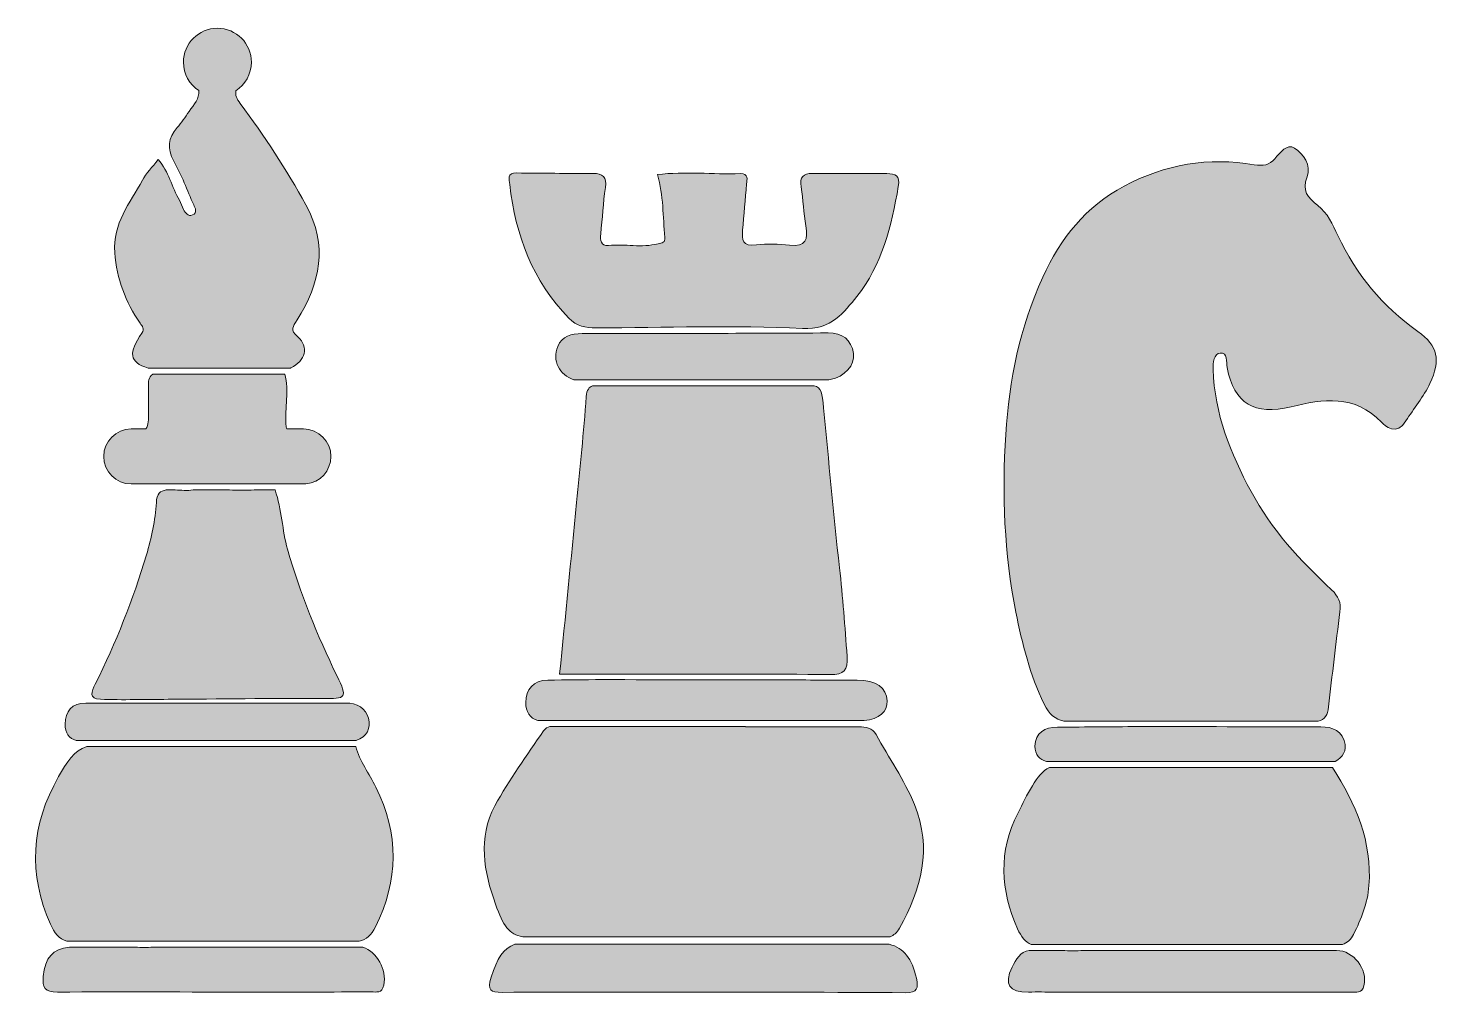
# Model space of a CAD drawing. Header units: inches. Extents: x 0.22 to 9.76, y 3.08 to 6.9.
# Drawn here: x 5.03 to 9.76, y 3.098 to 6.332 of the extents above; entities that cross this region are included whole.
import ezdxf

# ---------------------------------------------------------------- set-up
doc = ezdxf.new("R2010")
doc.units = ezdxf.units.IN
doc.header["$MEASUREMENT"] = 0
doc.layers.add('Layer 1', color=7, linetype='Continuous')

# ---------------------------------------------------------------- blocks, each defined once
blk = doc.blocks.new('block 4')
at = {"layer": 'Layer 1'}
h = blk.add_hatch(color=7, dxfattribs=at)
edge = h.paths.add_edge_path()
edge.add_spline(control_points=[(6.8574, 5.1541), (6.8574, 5.1541), (7.7052, 5.1541), (7.7052, 5.1541), (7.7087, 5.1545), (7.7123, 5.1548), (7.7158, 5.1553), (7.7621, 5.1625), (7.7999, 5.2049), (7.7935, 5.2423), (7.7854, 5.2892), (7.7573, 5.3116), (7.7082, 5.3113), (7.4335, 5.3099), (7.1588, 5.3093), (6.8842, 5.3093), (6.8481, 5.3093), (6.8181, 5.3005), (6.803, 5.2661), (6.7823, 5.2188), (6.8095, 5.1702), (6.8574, 5.1541)], knot_values=[0, 0, 0, 0, 1, 1, 1, 2, 2, 2, 3, 3, 3, 4, 4, 4, 5, 5, 5, 6, 6, 6, 7, 7, 7, 7], degree=3, periodic=1)
h = blk.add_hatch(color=7, dxfattribs=at)
edge = h.paths.add_edge_path()
edge.add_spline(control_points=[(7.7466, 4.5248), (7.7264, 4.703), (7.7102, 4.8815), (7.6934, 5.06), (7.6886, 5.1112), (7.686, 5.1285), (7.6612, 5.1341), (7.6612, 5.1341), (6.9194, 5.1341), (6.9194, 5.1341), (6.9083, 5.1302), (6.9002, 5.1209), (6.8985, 5.0981), (6.8898, 4.9796), (6.8775, 4.8614), (6.866, 4.7432), (6.8475, 4.5532), (6.8286, 4.3633), (6.8094, 4.169), (6.9113, 4.169), (7.015, 4.1691), (7.1187, 4.169), (7.3175, 4.1688), (7.5163, 4.1696), (7.7151, 4.1673), (7.7624, 4.1667), (7.7756, 4.1823), (7.7721, 4.2283), (7.7646, 4.3272), (7.7578, 4.4269), (7.7466, 4.5248)], knot_values=[0, 0, 0, 0, 1, 1, 1, 2, 2, 2, 3, 3, 3, 4, 4, 4, 5, 5, 5, 6, 6, 6, 7, 7, 7, 8, 8, 8, 9, 9, 9, 10, 10, 10, 10], degree=3, periodic=1)
at = {"layer": 'Layer 1', "lineweight": 0}
for points, knots in [([(6.8574, 5.1541), (6.8574, 5.1541), (7.7052, 5.1541), (7.7052, 5.1541), (7.7087, 5.1545), (7.7123, 5.1548), (7.7158, 5.1553), (7.7621, 5.1625), (7.7999, 5.2049), (7.7935, 5.2423), (7.7854, 5.2892), (7.7573, 5.3116), (7.7082, 5.3113), (7.4335, 5.3099), (7.1588, 5.3093), (6.8842, 5.3093), (6.8481, 5.3093), (6.8181, 5.3005), (6.803, 5.2661), (6.7823, 5.2188), (6.8095, 5.1702), (6.8574, 5.1541)], [0, 0, 0, 0, 1, 1, 1, 2, 2, 2, 3, 3, 3, 4, 4, 4, 5, 5, 5, 6, 6, 6, 7, 7, 7, 7]), ([(7.7466, 4.5248), (7.7264, 4.703), (7.7102, 4.8815), (7.6934, 5.06), (7.6886, 5.1112), (7.686, 5.1285), (7.6612, 5.1341), (7.6612, 5.1341), (6.9194, 5.1341), (6.9194, 5.1341), (6.9083, 5.1302), (6.9002, 5.1209), (6.8985, 5.0981), (6.8898, 4.9796), (6.8775, 4.8614), (6.866, 4.7432), (6.8475, 4.5532), (6.8286, 4.3633), (6.8094, 4.169), (6.9113, 4.169), (7.015, 4.1691), (7.1187, 4.169), (7.3175, 4.1688), (7.5163, 4.1696), (7.7151, 4.1673), (7.7624, 4.1667), (7.7756, 4.1823), (7.7721, 4.2283), (7.7646, 4.3272), (7.7578, 4.4269), (7.7466, 4.5248)], [0, 0, 0, 0, 1, 1, 1, 2, 2, 2, 3, 3, 3, 4, 4, 4, 5, 5, 5, 6, 6, 6, 7, 7, 7, 8, 8, 8, 9, 9, 9, 10, 10, 10, 10])]:
    blk.add_open_spline(points, degree=3, knots=knots, dxfattribs=at)
blk = doc.blocks.new('block 6')
at = {"layer": 'Layer 1'}
h = blk.add_hatch(color=7, dxfattribs=at)
edge = h.paths.add_edge_path()
edge.add_spline(control_points=[(6.7366, 4.0131), (6.7366, 4.0131), (6.808, 4.0131), (6.808, 4.0131), (6.8089, 4.0131), (6.8096, 4.0131), (6.8104, 4.0131), (6.8104, 4.0131), (7.8292, 4.0131), (7.8292, 4.0131), (7.88, 4.0188), (7.9078, 4.0424), (7.9062, 4.079), (7.9043, 4.1239), (7.8689, 4.1485), (7.8054, 4.1487), (7.7223, 4.149), (7.6391, 4.1491), (7.5559, 4.1493), (7.3545, 4.1497), (7.1532, 4.1502), (6.9518, 4.1503), (6.891, 4.1504), (6.8303, 4.1493), (6.7695, 4.1486), (6.7206, 4.148), (6.6964, 4.1163), (6.6961, 4.0741), (6.6958, 4.0432), (6.7095, 4.0211), (6.7366, 4.0131)], knot_values=[0, 0, 0, 0, 1, 1, 1, 2, 2, 2, 3, 3, 3, 4, 4, 4, 5, 5, 5, 6, 6, 6, 7, 7, 7, 8, 8, 8, 9, 9, 9, 10, 10, 10, 10], degree=3, periodic=1)
h = blk.add_hatch(color=7, dxfattribs=at)
edge = h.paths.add_edge_path()
edge.add_spline(control_points=[(7.9974, 3.7322), (7.9634, 3.8156), (7.9115, 3.8882), (7.8691, 3.9664), (7.8562, 3.9902), (7.8346, 3.9919), (7.8117, 3.9919), (7.7467, 3.9919), (7.6818, 3.9918), (7.6168, 3.9918), (7.5549, 3.9918), (7.4931, 3.9918), (7.4312, 3.9918), (7.4312, 3.9922), (7.4312, 3.9926), (7.4312, 3.993), (7.4312, 3.993), (6.777, 3.993), (6.777, 3.993), (6.7688, 3.9913), (6.7615, 3.9875), (6.7557, 3.9791), (6.6994, 3.8966), (6.6401, 3.8154), (6.5927, 3.7279), (6.5347, 3.6208), (6.5556, 3.507), (6.5946, 3.399), (6.6216, 3.3243), (6.6387, 3.2974), (6.6856, 3.2894), (6.6856, 3.2894), (7.916, 3.2894), (7.916, 3.2894), (7.928, 3.294), (7.9388, 3.3025), (7.9475, 3.3181), (8.0204, 3.4493), (8.0579, 3.5837), (7.9974, 3.7322)], knot_values=[0, 0, 0, 0, 1, 1, 1, 2, 2, 2, 3, 3, 3, 4, 4, 4, 5, 5, 5, 6, 6, 6, 7, 7, 7, 8, 8, 8, 9, 9, 9, 10, 10, 10, 11, 11, 11, 12, 12, 12, 13, 13, 13, 13], degree=3, periodic=1)
at = {"layer": 'Layer 1', "lineweight": 0}
for points, knots in [([(6.7366, 4.0131), (6.7366, 4.0131), (6.808, 4.0131), (6.808, 4.0131), (6.8089, 4.0131), (6.8096, 4.0131), (6.8104, 4.0131), (6.8104, 4.0131), (7.8292, 4.0131), (7.8292, 4.0131), (7.88, 4.0188), (7.9078, 4.0424), (7.9062, 4.079), (7.9043, 4.1239), (7.8689, 4.1485), (7.8054, 4.1487), (7.7223, 4.149), (7.6391, 4.1491), (7.5559, 4.1493), (7.3545, 4.1497), (7.1532, 4.1502), (6.9518, 4.1503), (6.891, 4.1504), (6.8303, 4.1493), (6.7695, 4.1486), (6.7206, 4.148), (6.6964, 4.1163), (6.6961, 4.0741), (6.6958, 4.0432), (6.7095, 4.0211), (6.7366, 4.0131)], [0, 0, 0, 0, 1, 1, 1, 2, 2, 2, 3, 3, 3, 4, 4, 4, 5, 5, 5, 6, 6, 6, 7, 7, 7, 8, 8, 8, 9, 9, 9, 10, 10, 10, 10]), ([(7.9974, 3.7322), (7.9634, 3.8156), (7.9115, 3.8882), (7.8691, 3.9664), (7.8562, 3.9902), (7.8346, 3.9919), (7.8117, 3.9919), (7.7467, 3.9919), (7.6818, 3.9918), (7.6168, 3.9918), (7.5549, 3.9918), (7.4931, 3.9918), (7.4312, 3.9918), (7.4312, 3.9922), (7.4312, 3.9926), (7.4312, 3.993), (7.4312, 3.993), (6.777, 3.993), (6.777, 3.993), (6.7688, 3.9913), (6.7615, 3.9875), (6.7557, 3.9791), (6.6994, 3.8966), (6.6401, 3.8154), (6.5927, 3.7279), (6.5347, 3.6208), (6.5556, 3.507), (6.5946, 3.399), (6.6216, 3.3243), (6.6387, 3.2974), (6.6856, 3.2894), (6.6856, 3.2894), (7.916, 3.2894), (7.916, 3.2894), (7.928, 3.294), (7.9388, 3.3025), (7.9475, 3.3181), (8.0204, 3.4493), (8.0579, 3.5837), (7.9974, 3.7322)], [0, 0, 0, 0, 1, 1, 1, 2, 2, 2, 3, 3, 3, 4, 4, 4, 5, 5, 5, 6, 6, 6, 7, 7, 7, 8, 8, 8, 9, 9, 9, 10, 10, 10, 11, 11, 11, 12, 12, 12, 13, 13, 13, 13])]:
    blk.add_open_spline(points, degree=3, knots=knots, dxfattribs=at)
blk = doc.blocks.new('block 8')
at = {"layer": 'Layer 1'}
h = blk.add_hatch(color=7, dxfattribs=at)
edge = h.paths.add_edge_path()
edge.add_spline(control_points=[(9.3977, 3.856), (9.3977, 3.856), (8.4498, 3.856), (8.4498, 3.856), (8.4265, 3.8451), (8.4092, 3.8222), (8.3924, 3.795), (8.374, 3.7655), (8.3599, 3.7347), (8.3443, 3.7042), (8.278, 3.575), (8.285, 3.4459), (8.3431, 3.3156), (8.3546, 3.2897), (8.3682, 3.271), (8.3885, 3.2638), (8.3885, 3.2638), (8.4315, 3.2638), (8.4315, 3.2638), (8.4317, 3.2638), (8.4318, 3.2638), (8.4319, 3.2639), (8.4319, 3.2639), (8.4319, 3.264), (8.4319, 3.2641), (8.4321, 3.264), (8.4322, 3.2639), (8.4323, 3.2639), (8.5023, 3.2639), (8.5723, 3.2639), (8.6423, 3.2639), (8.6423, 3.2638), (8.6423, 3.2638), (8.6423, 3.2638), (8.6423, 3.2638), (9.4311, 3.2638), (9.4311, 3.2638), (9.4473, 3.2686), (9.4591, 3.2796), (9.4678, 3.2971), (9.4936, 3.3487), (9.515, 3.4009), (9.5195, 3.4605), (9.5305, 3.6083), (9.4755, 3.7336), (9.3977, 3.856)], knot_values=[0, 0, 0, 0, 1, 1, 1, 2, 2, 2, 3, 3, 3, 4, 4, 4, 5, 5, 5, 6, 6, 6, 7, 7, 7, 8, 8, 8, 9, 9, 9, 10, 10, 10, 11, 11, 11, 12, 12, 12, 13, 13, 13, 14, 14, 14, 15, 15, 15, 15], degree=3, periodic=1)
h = blk.add_hatch(color=7, dxfattribs=at)
edge = h.paths.add_edge_path()
edge.add_spline(control_points=[(8.4319, 3.2639), (8.4319, 3.2638), (8.4319, 3.2638), (8.4319, 3.2638), (8.4319, 3.2638), (8.4325, 3.2638), (8.4325, 3.2638), (8.4325, 3.2638), (8.4324, 3.2638), (8.4323, 3.2639), (8.4322, 3.2639), (8.4321, 3.2639), (8.4319, 3.2639), (8.4319, 3.2639), (8.4319, 3.2639), (8.4319, 3.2639)], knot_values=[0, 0, 0, 0, 1, 1, 1, 2, 2, 2, 3, 3, 3, 4, 4, 4, 5, 5, 5, 5], degree=3, periodic=1)
h = blk.add_hatch(color=7, dxfattribs=at)
edge = h.paths.add_edge_path()
edge.add_spline(control_points=[(9.4113, 3.2434), (9.3524, 3.2434), (9.2936, 3.2434), (9.2347, 3.2434), (9.2347, 3.2436), (9.2347, 3.2436), (9.2347, 3.2438), (9.2347, 3.2438), (8.5634, 3.2438), (8.5634, 3.2438), (8.5394, 3.2421), (8.5154, 3.2407), (8.4917, 3.2438), (8.4917, 3.2438), (8.4141, 3.2438), (8.4141, 3.2438), (8.4111, 3.2432), (8.4078, 3.2432), (8.4041, 3.2438), (8.4041, 3.2438), (8.4041, 3.2438), (8.4041, 3.2438), (8.4041, 3.2438), (8.3817, 3.2438), (8.3817, 3.2438), (8.3521, 3.2388), (8.3366, 3.213), (8.3242, 3.1874), (8.296, 3.1293), (8.3151, 3.1028), (8.379, 3.1041), (8.4086, 3.1048), (8.4382, 3.1041), (8.4679, 3.1041), (8.7982, 3.1039), (9.1285, 3.1038), (9.4588, 3.1039), (9.4762, 3.104), (9.4964, 3.0985), (9.5028, 3.1253), (9.516, 3.1799), (9.4674, 3.2435), (9.4113, 3.2434)], knot_values=[0, 0, 0, 0, 1, 1, 1, 2, 2, 2, 3, 3, 3, 4, 4, 4, 5, 5, 5, 6, 6, 6, 7, 7, 7, 8, 8, 8, 9, 9, 9, 10, 10, 10, 11, 11, 11, 12, 12, 12, 13, 13, 13, 14, 14, 14, 14], degree=3, periodic=1)
at = {"layer": 'Layer 1', "lineweight": 0}
for points, knots in [([(9.3977, 3.856), (9.3977, 3.856), (8.4498, 3.856), (8.4498, 3.856), (8.4265, 3.8451), (8.4092, 3.8222), (8.3924, 3.795), (8.374, 3.7655), (8.3599, 3.7347), (8.3443, 3.7042), (8.278, 3.575), (8.285, 3.4459), (8.3431, 3.3156), (8.3546, 3.2897), (8.3682, 3.271), (8.3885, 3.2638), (8.3885, 3.2638), (8.4315, 3.2638), (8.4315, 3.2638), (8.4317, 3.2638), (8.4318, 3.2638), (8.4319, 3.2639), (8.4319, 3.2639), (8.4319, 3.264), (8.4319, 3.2641), (8.4321, 3.264), (8.4322, 3.2639), (8.4323, 3.2639), (8.5023, 3.2639), (8.5723, 3.2639), (8.6423, 3.2639), (8.6423, 3.2638), (8.6423, 3.2638), (8.6423, 3.2638), (8.6423, 3.2638), (9.4311, 3.2638), (9.4311, 3.2638), (9.4473, 3.2686), (9.4591, 3.2796), (9.4678, 3.2971), (9.4936, 3.3487), (9.515, 3.4009), (9.5195, 3.4605), (9.5305, 3.6083), (9.4755, 3.7336), (9.3977, 3.856)], [0, 0, 0, 0, 1, 1, 1, 2, 2, 2, 3, 3, 3, 4, 4, 4, 5, 5, 5, 6, 6, 6, 7, 7, 7, 8, 8, 8, 9, 9, 9, 10, 10, 10, 11, 11, 11, 12, 12, 12, 13, 13, 13, 14, 14, 14, 15, 15, 15, 15]), ([(8.4319, 3.2639), (8.4319, 3.2638), (8.4319, 3.2638), (8.4319, 3.2638), (8.4319, 3.2638), (8.4325, 3.2638), (8.4325, 3.2638), (8.4325, 3.2638), (8.4324, 3.2638), (8.4323, 3.2639), (8.4322, 3.2639), (8.4321, 3.2639), (8.4319, 3.2639), (8.4319, 3.2639), (8.4319, 3.2639), (8.4319, 3.2639)], [0, 0, 0, 0, 1, 1, 1, 2, 2, 2, 3, 3, 3, 4, 4, 4, 5, 5, 5, 5]), ([(9.4113, 3.2434), (9.3524, 3.2434), (9.2936, 3.2434), (9.2347, 3.2434), (9.2347, 3.2436), (9.2347, 3.2436), (9.2347, 3.2438), (9.2347, 3.2438), (8.5634, 3.2438), (8.5634, 3.2438), (8.5394, 3.2421), (8.5154, 3.2407), (8.4917, 3.2438), (8.4917, 3.2438), (8.4141, 3.2438), (8.4141, 3.2438), (8.4111, 3.2432), (8.4078, 3.2432), (8.4041, 3.2438), (8.4041, 3.2438), (8.4041, 3.2438), (8.4041, 3.2438), (8.4041, 3.2438), (8.3817, 3.2438), (8.3817, 3.2438), (8.3521, 3.2388), (8.3366, 3.213), (8.3242, 3.1874), (8.296, 3.1293), (8.3151, 3.1028), (8.379, 3.1041), (8.4086, 3.1048), (8.4382, 3.1041), (8.4679, 3.1041), (8.7982, 3.1039), (9.1285, 3.1038), (9.4588, 3.1039), (9.4762, 3.104), (9.4964, 3.0985), (9.5028, 3.1253), (9.516, 3.1799), (9.4674, 3.2435), (9.4113, 3.2434)], [0, 0, 0, 0, 1, 1, 1, 2, 2, 2, 3, 3, 3, 4, 4, 4, 5, 5, 5, 6, 6, 6, 7, 7, 7, 8, 8, 8, 9, 9, 9, 10, 10, 10, 11, 11, 11, 12, 12, 12, 13, 13, 13, 14, 14, 14, 14])]:
    blk.add_open_spline(points, degree=3, knots=knots, dxfattribs=at)
blk = doc.blocks.new('block 9')
at = {"layer": 'Layer 1'}
h = blk.add_hatch(color=7, dxfattribs=at)
edge = h.paths.add_edge_path()
edge.add_spline(control_points=[(5.1592, 3.2749), (5.1592, 3.2749), (6.138, 3.2749), (6.138, 3.2749), (6.1626, 3.2801), (6.1791, 3.2944), (6.1928, 3.3223), (6.2699, 3.4789), (6.2713, 3.6332), (6.1941, 3.7907), (6.172, 3.8358), (6.1392, 3.8765), (6.127, 3.9263), (6.127, 3.9263), (5.3032, 3.9263), (5.3032, 3.9263), (5.2996, 3.9259), (5.2961, 3.9259), (5.2926, 3.9263), (5.2926, 3.9263), (5.2263, 3.9263), (5.2263, 3.9263), (5.183, 3.9136), (5.1586, 3.873), (5.1315, 3.8255), (5.0386, 3.6628), (5.0298, 3.501), (5.1044, 3.3312), (5.1173, 3.3016), (5.1329, 3.2817), (5.1592, 3.2749)], knot_values=[0, 0, 0, 0, 1, 1, 1, 2, 2, 2, 3, 3, 3, 4, 4, 4, 5, 5, 5, 6, 6, 6, 7, 7, 7, 8, 8, 8, 9, 9, 9, 10, 10, 10, 10], degree=3, periodic=1)
h = blk.add_hatch(color=7, dxfattribs=at)
edge = h.paths.add_edge_path()
edge.add_spline(control_points=[(6.1502, 3.2549), (6.1502, 3.2549), (5.4473, 3.2549), (5.4473, 3.2549), (5.428, 3.2532), (5.4081, 3.2521), (5.3882, 3.2549), (5.3882, 3.2549), (5.1676, 3.2549), (5.1676, 3.2549), (5.11, 3.2468), (5.0873, 3.2212), (5.0801, 3.1563), (5.0761, 3.1195), (5.0848, 3.1036), (5.1277, 3.104), (5.3461, 3.1059), (5.5646, 3.1039), (5.7831, 3.1037), (5.9147, 3.1036), (6.0464, 3.1042), (6.178, 3.1048), (6.1955, 3.1048), (6.2148, 3.0988), (6.2204, 3.1273), (6.2307, 3.1799), (6.1982, 3.2385), (6.1502, 3.2549)], knot_values=[0, 0, 0, 0, 1, 1, 1, 2, 2, 2, 3, 3, 3, 4, 4, 4, 5, 5, 5, 6, 6, 6, 7, 7, 7, 8, 8, 8, 9, 9, 9, 9], degree=3, periodic=1)
at = {"layer": 'Layer 1', "lineweight": 0}
for points, knots in [([(5.1592, 3.2749), (5.1592, 3.2749), (6.138, 3.2749), (6.138, 3.2749), (6.1626, 3.2801), (6.1791, 3.2944), (6.1928, 3.3223), (6.2699, 3.4789), (6.2713, 3.6332), (6.1941, 3.7907), (6.172, 3.8358), (6.1392, 3.8765), (6.127, 3.9263), (6.127, 3.9263), (5.3032, 3.9263), (5.3032, 3.9263), (5.2996, 3.9259), (5.2961, 3.9259), (5.2926, 3.9263), (5.2926, 3.9263), (5.2263, 3.9263), (5.2263, 3.9263), (5.183, 3.9136), (5.1586, 3.873), (5.1315, 3.8255), (5.0386, 3.6628), (5.0298, 3.501), (5.1044, 3.3312), (5.1173, 3.3016), (5.1329, 3.2817), (5.1592, 3.2749)], [0, 0, 0, 0, 1, 1, 1, 2, 2, 2, 3, 3, 3, 4, 4, 4, 5, 5, 5, 6, 6, 6, 7, 7, 7, 8, 8, 8, 9, 9, 9, 10, 10, 10, 10]), ([(6.1502, 3.2549), (6.1502, 3.2549), (5.4473, 3.2549), (5.4473, 3.2549), (5.428, 3.2532), (5.4081, 3.2521), (5.3882, 3.2549), (5.3882, 3.2549), (5.1676, 3.2549), (5.1676, 3.2549), (5.11, 3.2468), (5.0873, 3.2212), (5.0801, 3.1563), (5.0761, 3.1195), (5.0848, 3.1036), (5.1277, 3.104), (5.3461, 3.1059), (5.5646, 3.1039), (5.7831, 3.1037), (5.9147, 3.1036), (6.0464, 3.1042), (6.178, 3.1048), (6.1955, 3.1048), (6.2148, 3.0988), (6.2204, 3.1273), (6.2307, 3.1799), (6.1982, 3.2385), (6.1502, 3.2549)], [0, 0, 0, 0, 1, 1, 1, 2, 2, 2, 3, 3, 3, 4, 4, 4, 5, 5, 5, 6, 6, 6, 7, 7, 7, 8, 8, 8, 9, 9, 9, 9])]:
    blk.add_open_spline(points, degree=3, knots=knots, dxfattribs=at)
blk = doc.blocks.new('block 11')
at = {"layer": 'Layer 1'}
h = blk.add_hatch(color=7, dxfattribs=at)
edge = h.paths.add_edge_path()
edge.add_spline(control_points=[(5.3745, 4.8057), (5.3745, 4.8057), (5.3862, 4.8057), (5.3862, 4.8057), (5.3862, 4.8057), (5.4243, 4.8057), (5.4243, 4.8057), (5.4243, 4.8057), (5.6042, 4.8057), (5.6042, 4.8057), (5.6042, 4.8057), (5.8485, 4.8057), (5.8485, 4.8057), (5.8485, 4.8057), (5.9176, 4.8057), (5.9176, 4.8057), (5.9176, 4.8057), (5.9514, 4.8057), (5.9514, 4.8057), (5.9514, 4.8057), (5.9574, 4.8057), (5.9574, 4.8057), (5.9582, 4.8058), (5.9589, 4.806), (5.9598, 4.8061), (6.0067, 4.8104), (6.0434, 4.8497), (6.0434, 4.8977), (6.0434, 4.9485), (6.0022, 4.9897), (5.9514, 4.9897), (5.9514, 4.9897), (5.8959, 4.9897), (5.8959, 4.9897), (5.8944, 4.9936), (5.8934, 4.9986), (5.8929, 5.0048), (5.8888, 5.061), (5.9045, 5.1174), (5.8887, 5.1732), (5.8887, 5.1732), (5.4465, 5.1732), (5.4465, 5.1732), (5.4315, 5.1633), (5.4323, 5.1475), (5.4324, 5.1322), (5.4326, 5.1026), (5.433, 5.0729), (5.433, 5.0433), (5.433, 5.0225), (5.4331, 5.0033), (5.4234, 4.9897), (5.4234, 4.9897), (5.3745, 4.9897), (5.3745, 4.9897), (5.3236, 4.9897), (5.2824, 4.9485), (5.2824, 4.8977), (5.2824, 4.8469), (5.3236, 4.8057), (5.3745, 4.8057)], knot_values=[0, 0, 0, 0, 1, 1, 1, 2, 2, 2, 3, 3, 3, 4, 4, 4, 5, 5, 5, 6, 6, 6, 7, 7, 7, 8, 8, 8, 9, 9, 9, 10, 10, 10, 11, 11, 11, 12, 12, 12, 13, 13, 13, 14, 14, 14, 15, 15, 15, 16, 16, 16, 17, 17, 17, 18, 18, 18, 19, 19, 19, 20, 20, 20, 20], degree=3, periodic=1)
h = blk.add_hatch(color=7, dxfattribs=at)
edge = h.paths.add_edge_path()
edge.add_spline(control_points=[(6.0638, 4.1624), (5.9972, 4.2994), (5.9404, 4.4396), (5.8983, 4.5868), (5.8798, 4.651), (5.8797, 4.7185), (5.8562, 4.7856), (5.8562, 4.7856), (5.7866, 4.7856), (5.7866, 4.7856), (5.7591, 4.7847), (5.7315, 4.7848), (5.704, 4.7856), (5.704, 4.7856), (5.5823, 4.7856), (5.5823, 4.7856), (5.5623, 4.7827), (5.542, 4.7845), (5.5217, 4.7856), (5.5217, 4.7856), (5.4918, 4.7856), (5.4918, 4.7856), (5.471, 4.7831), (5.4602, 4.7724), (5.4588, 4.743), (5.4557, 4.6836), (5.4427, 4.6252), (5.4255, 4.5681), (5.3808, 4.4189), (5.3237, 4.2744), (5.254, 4.135), (5.2417, 4.1104), (5.2313, 4.0856), (5.2715, 4.0844), (5.347, 4.082), (5.4226, 4.084), (5.4981, 4.0844), (5.6699, 4.0854), (5.8418, 4.0882), (6.0136, 4.0868), (6.0957, 4.0862), (6.0996, 4.0888), (6.0638, 4.1624)], knot_values=[0, 0, 0, 0, 1, 1, 1, 2, 2, 2, 3, 3, 3, 4, 4, 4, 5, 5, 5, 6, 6, 6, 7, 7, 7, 8, 8, 8, 9, 9, 9, 10, 10, 10, 11, 11, 11, 12, 12, 12, 13, 13, 13, 14, 14, 14, 14], degree=3, periodic=1)
at = {"layer": 'Layer 1', "lineweight": 0}
for points, knots in [([(5.3745, 4.8057), (5.3745, 4.8057), (5.3862, 4.8057), (5.3862, 4.8057), (5.3862, 4.8057), (5.4243, 4.8057), (5.4243, 4.8057), (5.4243, 4.8057), (5.6042, 4.8057), (5.6042, 4.8057), (5.6042, 4.8057), (5.8485, 4.8057), (5.8485, 4.8057), (5.8485, 4.8057), (5.9176, 4.8057), (5.9176, 4.8057), (5.9176, 4.8057), (5.9514, 4.8057), (5.9514, 4.8057), (5.9514, 4.8057), (5.9574, 4.8057), (5.9574, 4.8057), (5.9582, 4.8058), (5.9589, 4.806), (5.9598, 4.8061), (6.0067, 4.8104), (6.0434, 4.8497), (6.0434, 4.8977), (6.0434, 4.9485), (6.0022, 4.9897), (5.9514, 4.9897), (5.9514, 4.9897), (5.8959, 4.9897), (5.8959, 4.9897), (5.8944, 4.9936), (5.8934, 4.9986), (5.8929, 5.0048), (5.8888, 5.061), (5.9045, 5.1174), (5.8887, 5.1732), (5.8887, 5.1732), (5.4465, 5.1732), (5.4465, 5.1732), (5.4315, 5.1633), (5.4323, 5.1475), (5.4324, 5.1322), (5.4326, 5.1026), (5.433, 5.0729), (5.433, 5.0433), (5.433, 5.0225), (5.4331, 5.0033), (5.4234, 4.9897), (5.4234, 4.9897), (5.3745, 4.9897), (5.3745, 4.9897), (5.3236, 4.9897), (5.2824, 4.9485), (5.2824, 4.8977), (5.2824, 4.8469), (5.3236, 4.8057), (5.3745, 4.8057)], [0, 0, 0, 0, 1, 1, 1, 2, 2, 2, 3, 3, 3, 4, 4, 4, 5, 5, 5, 6, 6, 6, 7, 7, 7, 8, 8, 8, 9, 9, 9, 10, 10, 10, 11, 11, 11, 12, 12, 12, 13, 13, 13, 14, 14, 14, 15, 15, 15, 16, 16, 16, 17, 17, 17, 18, 18, 18, 19, 19, 19, 20, 20, 20, 20]), ([(6.0638, 4.1624), (5.9972, 4.2994), (5.9404, 4.4396), (5.8983, 4.5868), (5.8798, 4.651), (5.8797, 4.7185), (5.8562, 4.7856), (5.8562, 4.7856), (5.7866, 4.7856), (5.7866, 4.7856), (5.7591, 4.7847), (5.7315, 4.7848), (5.704, 4.7856), (5.704, 4.7856), (5.5823, 4.7856), (5.5823, 4.7856), (5.5623, 4.7827), (5.542, 4.7845), (5.5217, 4.7856), (5.5217, 4.7856), (5.4918, 4.7856), (5.4918, 4.7856), (5.471, 4.7831), (5.4602, 4.7724), (5.4588, 4.743), (5.4557, 4.6836), (5.4427, 4.6252), (5.4255, 4.5681), (5.3808, 4.4189), (5.3237, 4.2744), (5.254, 4.135), (5.2417, 4.1104), (5.2313, 4.0856), (5.2715, 4.0844), (5.347, 4.082), (5.4226, 4.084), (5.4981, 4.0844), (5.6699, 4.0854), (5.8418, 4.0882), (6.0136, 4.0868), (6.0957, 4.0862), (6.0996, 4.0888), (6.0638, 4.1624)], [0, 0, 0, 0, 1, 1, 1, 2, 2, 2, 3, 3, 3, 4, 4, 4, 5, 5, 5, 6, 6, 6, 7, 7, 7, 8, 8, 8, 9, 9, 9, 10, 10, 10, 11, 11, 11, 12, 12, 12, 13, 13, 13, 14, 14, 14, 14])]:
    blk.add_open_spline(points, degree=3, knots=knots, dxfattribs=at)
blk = doc.blocks.new('block 2')
at = {"layer": 'Layer 1'}
h = blk.add_hatch(color=7, dxfattribs=at)
edge = h.paths.add_edge_path()
edge.add_spline(control_points=[(5.9322, 5.2985), (5.9054, 5.3226), (5.9161, 5.3317), (5.9304, 5.3548), (6.0068, 5.4774), (6.0353, 5.6035), (5.9598, 5.7402), (5.8944, 5.8586), (5.8208, 5.9711), (5.74, 6.0791), (5.7281, 6.095), (5.7216, 6.1076), (5.7255, 6.1224), (5.7566, 6.1427), (5.7772, 6.1778), (5.7772, 6.2177), (5.7772, 6.2807), (5.7263, 6.3316), (5.6634, 6.3316), (5.6005, 6.3316), (5.5495, 6.2807), (5.5495, 6.2177), (5.5495, 6.1781), (5.5699, 6.1431), (5.6006, 6.1228), (5.6034, 6.097), (5.5854, 6.0761), (5.5683, 6.0525), (5.5553, 6.0345), (5.543, 6.0157), (5.5285, 5.9988), (5.4986, 5.9638), (5.4935, 5.9293), (5.517, 5.8869), (5.543, 5.8399), (5.5625, 5.7893), (5.5838, 5.7399), (5.5885, 5.7291), (5.5978, 5.7136), (5.58, 5.7064), (5.5652, 5.7005), (5.5563, 5.7131), (5.55, 5.7248), (5.5448, 5.7346), (5.5422, 5.746), (5.5364, 5.7554), (5.5098, 5.7985), (5.5018, 5.8521), (5.4646, 5.8917), (5.445, 5.8663), (5.425, 5.8463), (5.412, 5.8225), (5.3707, 5.7461), (5.312, 5.6783), (5.3194, 5.58), (5.3261, 5.4916), (5.3562, 5.4154), (5.4042, 5.3441), (5.4118, 5.3328), (5.4203, 5.3261), (5.4101, 5.3109), (5.3655, 5.2445), (5.3665, 5.214), (5.4315, 5.1933), (5.4315, 5.1933), (5.9075, 5.1933), (5.9075, 5.1933), (5.9082, 5.1935), (5.9088, 5.1937), (5.9094, 5.1941), (5.9581, 5.2184), (5.9709, 5.2638), (5.9322, 5.2985)], knot_values=[0, 0, 0, 0, 1, 1, 1, 2, 2, 2, 3, 3, 3, 4, 4, 4, 5, 5, 5, 6, 6, 6, 7, 7, 7, 8, 8, 8, 9, 9, 9, 10, 10, 10, 11, 11, 11, 12, 12, 12, 13, 13, 13, 14, 14, 14, 15, 15, 15, 16, 16, 16, 17, 17, 17, 18, 18, 18, 19, 19, 19, 20, 20, 20, 21, 21, 21, 22, 22, 22, 23, 23, 23, 24, 24, 24, 24], degree=3, periodic=1)
h = blk.add_hatch(color=7, dxfattribs=at)
edge = h.paths.add_edge_path()
edge.add_spline(control_points=[(9.6827, 5.3166), (9.5653, 5.4005), (9.4766, 5.5067), (9.4155, 5.6372), (9.3983, 5.674), (9.3805, 5.7135), (9.3481, 5.7385), (9.3139, 5.7649), (9.2947, 5.7872), (9.3122, 5.8345), (9.3264, 5.873), (9.3008, 5.9113), (9.2705, 5.9302), (9.2444, 5.9466), (9.2223, 5.9153), (9.2042, 5.8946), (9.1854, 5.8733), (9.1649, 5.8696), (9.1351, 5.8747), (8.9824, 5.9008), (8.8369, 5.8758), (8.6999, 5.8029), (8.5715, 5.7346), (8.4865, 5.6286), (8.4269, 5.4978), (8.3505, 5.3302), (8.3149, 5.1532), (8.3031, 4.9715), (8.29, 4.7721), (8.2983, 4.5727), (8.3372, 4.3763), (8.3581, 4.2709), (8.3842, 4.1666), (8.432, 4.0683), (8.4485, 4.0344), (8.4682, 4.0174), (8.4975, 4.0116), (8.4975, 4.0116), (9.3492, 4.0116), (9.3492, 4.0116), (9.3721, 4.0164), (9.3814, 4.0315), (9.3844, 4.0594), (9.3961, 4.1657), (9.4088, 4.2719), (9.4225, 4.3779), (9.4266, 4.4087), (9.4174, 4.4293), (9.3945, 4.4508), (9.29, 4.5482), (9.1933, 4.6525), (9.1249, 4.78), (9.056, 4.9083), (9.0023, 5.0411), (8.9974, 5.1892), (8.9966, 5.2119), (9.0017, 5.2422), (9.0211, 5.2439), (9.0472, 5.2462), (9.0411, 5.2141), (9.0447, 5.1954), (9.0679, 5.0736), (9.1362, 5.0347), (9.2587, 5.0642), (9.3649, 5.0898), (9.4719, 5.107), (9.5614, 5.0121), (9.5732, 4.9996), (9.6121, 4.9654), (9.6434, 5.0165), (9.6692, 5.0586), (9.7025, 5.0966), (9.7237, 5.1425), (9.7599, 5.2208), (9.7517, 5.2672), (9.6827, 5.3166)], knot_values=[0, 0, 0, 0, 1, 1, 1, 2, 2, 2, 3, 3, 3, 4, 4, 4, 5, 5, 5, 6, 6, 6, 7, 7, 7, 8, 8, 8, 9, 9, 9, 10, 10, 10, 11, 11, 11, 12, 12, 12, 13, 13, 13, 14, 14, 14, 15, 15, 15, 16, 16, 16, 17, 17, 17, 18, 18, 18, 19, 19, 19, 20, 20, 20, 21, 21, 21, 22, 22, 22, 23, 23, 23, 24, 24, 24, 25, 25, 25, 25], degree=3, periodic=1)
h = blk.add_hatch(color=7, dxfattribs=at)
edge = h.paths.add_edge_path()
edge.add_spline(control_points=[(7.1365, 5.8414), (7.2298, 5.8531), (7.322, 5.8415), (7.4139, 5.8447), (7.444, 5.8457), (7.436, 5.8241), (7.4352, 5.8105), (7.432, 5.7586), (7.4254, 5.7069), (7.422, 5.655), (7.42, 5.624), (7.4197, 5.5997), (7.4686, 5.6061), (7.5036, 5.6106), (7.5428, 5.6092), (7.5788, 5.6052), (7.6357, 5.5988), (7.6407, 5.625), (7.6336, 5.6696), (7.6267, 5.713), (7.6251, 5.7573), (7.6177, 5.8006), (7.6121, 5.8338), (7.6258, 5.8456), (7.6559, 5.8456), (7.7391, 5.8455), (7.8224, 5.8453), (7.9055, 5.8449), (7.9337, 5.8447), (7.9498, 5.8386), (7.9435, 5.8019), (7.9207, 5.6696), (7.8889, 5.5381), (7.8044, 5.4334), (7.7628, 5.3818), (7.7198, 5.3208), (7.6226, 5.3259), (7.3928, 5.3379), (7.162, 5.3289), (6.9316, 5.3279), (6.8967, 5.3277), (6.8658, 5.3344), (6.8404, 5.3605), (6.7191, 5.4856), (6.6613, 5.6387), (6.6422, 5.8088), (6.6404, 5.8251), (6.6325, 5.8476), (6.6652, 5.847), (6.7505, 5.8455), (6.8358, 5.8458), (6.9211, 5.8456), (6.9533, 5.8454), (6.9682, 5.8339), (6.9627, 5.7979), (6.955, 5.7466), (6.9524, 5.6946), (6.947, 5.6429), (6.9448, 5.6222), (6.9464, 5.6018), (6.9727, 5.6044), (7.028, 5.6099), (7.0837, 5.5955), (7.139, 5.6101), (7.153, 5.6139), (7.1637, 5.612), (7.1617, 5.6313), (7.1544, 5.7006), (7.1579, 5.7711), (7.1365, 5.8414)], knot_values=[0, 0, 0, 0, 1, 1, 1, 2, 2, 2, 3, 3, 3, 4, 4, 4, 5, 5, 5, 6, 6, 6, 7, 7, 7, 8, 8, 8, 9, 9, 9, 10, 10, 10, 11, 11, 11, 12, 12, 12, 13, 13, 13, 14, 14, 14, 15, 15, 15, 16, 16, 16, 17, 17, 17, 18, 18, 18, 19, 19, 19, 20, 20, 20, 21, 21, 21, 22, 22, 22, 23, 23, 23, 23], degree=3, periodic=1)
h = blk.add_hatch(color=7, dxfattribs=at)
edge = h.paths.add_edge_path()
edge.add_spline(control_points=[(5.1902, 3.9464), (5.1902, 3.9464), (6.1284, 3.9464), (6.1284, 3.9464), (6.1638, 3.9589), (6.1783, 3.9882), (6.1693, 4.0209), (6.1601, 4.0542), (6.1315, 4.0723), (6.092, 4.072), (5.9248, 4.0706), (5.7575, 4.0714), (5.5904, 4.0715), (5.4677, 4.0716), (5.3451, 4.0722), (5.2225, 4.0719), (5.1767, 4.0718), (5.1531, 4.0446), (5.153, 4.0017), (5.1529, 3.9708), (5.1672, 3.9536), (5.1902, 3.9464)], knot_values=[0, 0, 0, 0, 1, 1, 1, 2, 2, 2, 3, 3, 3, 4, 4, 4, 5, 5, 5, 6, 6, 6, 7, 7, 7, 7], degree=3, periodic=1)
h = blk.add_hatch(color=7, dxfattribs=at)
edge = h.paths.add_edge_path()
edge.add_spline(control_points=[(8.4392, 3.876), (8.4392, 3.876), (9.4063, 3.876), (9.4063, 3.876), (9.4297, 3.8908), (9.4486, 3.9105), (9.4362, 3.9463), (9.4209, 3.9904), (9.3829, 3.9927), (9.3445, 3.9926), (9.3371, 3.9926), (9.3297, 3.9923), (9.3222, 3.9924), (9.1369, 3.9926), (8.9516, 3.9932), (8.7663, 3.993), (8.6697, 3.993), (8.5732, 3.9916), (8.4766, 3.9913), (8.433, 3.9913), (8.4012, 3.9719), (8.401, 3.9278), (8.4008, 3.8981), (8.4169, 3.883), (8.4392, 3.876)], knot_values=[0, 0, 0, 0, 1, 1, 1, 2, 2, 2, 3, 3, 3, 4, 4, 4, 5, 5, 5, 6, 6, 6, 7, 7, 7, 8, 8, 8, 8], degree=3, periodic=1)
h = blk.add_hatch(color=7, dxfattribs=at)
edge = h.paths.add_edge_path()
edge.add_spline(control_points=[(7.913, 3.2644), (7.913, 3.2644), (6.6594, 3.2644), (6.6594, 3.2644), (6.6205, 3.2507), (6.6003, 3.2169), (6.5799, 3.1536), (6.5655, 3.1086), (6.578, 3.1031), (6.6165, 3.1032), (6.8247, 3.104), (7.033, 3.104), (7.2412, 3.1038), (7.4836, 3.1037), (7.7259, 3.1037), (7.9683, 3.1021), (8.0074, 3.1018), (8.0113, 3.1181), (8.0041, 3.1502), (7.989, 3.2165), (7.9623, 3.2514), (7.913, 3.2644)], knot_values=[0, 0, 0, 0, 1, 1, 1, 2, 2, 2, 3, 3, 3, 4, 4, 4, 5, 5, 5, 6, 6, 6, 7, 7, 7, 7], degree=3, periodic=1)
at = {"layer": 'Layer 1', "lineweight": 0}
for points, knots in [([(5.9322, 5.2985), (5.9054, 5.3226), (5.9161, 5.3317), (5.9304, 5.3548), (6.0068, 5.4774), (6.0353, 5.6035), (5.9598, 5.7402), (5.8944, 5.8586), (5.8208, 5.9711), (5.74, 6.0791), (5.7281, 6.095), (5.7216, 6.1076), (5.7255, 6.1224), (5.7566, 6.1427), (5.7772, 6.1778), (5.7772, 6.2177), (5.7772, 6.2807), (5.7263, 6.3316), (5.6634, 6.3316), (5.6005, 6.3316), (5.5495, 6.2807), (5.5495, 6.2177), (5.5495, 6.1781), (5.5699, 6.1431), (5.6006, 6.1228), (5.6034, 6.097), (5.5854, 6.0761), (5.5683, 6.0525), (5.5553, 6.0345), (5.543, 6.0157), (5.5285, 5.9988), (5.4986, 5.9638), (5.4935, 5.9293), (5.517, 5.8869), (5.543, 5.8399), (5.5625, 5.7893), (5.5838, 5.7399), (5.5885, 5.7291), (5.5978, 5.7136), (5.58, 5.7064), (5.5652, 5.7005), (5.5563, 5.7131), (5.55, 5.7248), (5.5448, 5.7346), (5.5422, 5.746), (5.5364, 5.7554), (5.5098, 5.7985), (5.5018, 5.8521), (5.4646, 5.8917), (5.445, 5.8663), (5.425, 5.8463), (5.412, 5.8225), (5.3707, 5.7461), (5.312, 5.6783), (5.3194, 5.58), (5.3261, 5.4916), (5.3562, 5.4154), (5.4042, 5.3441), (5.4118, 5.3328), (5.4203, 5.3261), (5.4101, 5.3109), (5.3655, 5.2445), (5.3665, 5.214), (5.4315, 5.1933), (5.4315, 5.1933), (5.9075, 5.1933), (5.9075, 5.1933), (5.9082, 5.1935), (5.9088, 5.1937), (5.9094, 5.1941), (5.9581, 5.2184), (5.9709, 5.2638), (5.9322, 5.2985)], [0, 0, 0, 0, 1, 1, 1, 2, 2, 2, 3, 3, 3, 4, 4, 4, 5, 5, 5, 6, 6, 6, 7, 7, 7, 8, 8, 8, 9, 9, 9, 10, 10, 10, 11, 11, 11, 12, 12, 12, 13, 13, 13, 14, 14, 14, 15, 15, 15, 16, 16, 16, 17, 17, 17, 18, 18, 18, 19, 19, 19, 20, 20, 20, 21, 21, 21, 22, 22, 22, 23, 23, 23, 24, 24, 24, 24]), ([(9.6827, 5.3166), (9.5653, 5.4005), (9.4766, 5.5067), (9.4155, 5.6372), (9.3983, 5.674), (9.3805, 5.7135), (9.3481, 5.7385), (9.3139, 5.7649), (9.2947, 5.7872), (9.3122, 5.8345), (9.3264, 5.873), (9.3008, 5.9113), (9.2705, 5.9302), (9.2444, 5.9466), (9.2223, 5.9153), (9.2042, 5.8946), (9.1854, 5.8733), (9.1649, 5.8696), (9.1351, 5.8747), (8.9824, 5.9008), (8.8369, 5.8758), (8.6999, 5.8029), (8.5715, 5.7346), (8.4865, 5.6286), (8.4269, 5.4978), (8.3505, 5.3302), (8.3149, 5.1532), (8.3031, 4.9715), (8.29, 4.7721), (8.2983, 4.5727), (8.3372, 4.3763), (8.3581, 4.2709), (8.3842, 4.1666), (8.432, 4.0683), (8.4485, 4.0344), (8.4682, 4.0174), (8.4975, 4.0116), (8.4975, 4.0116), (9.3492, 4.0116), (9.3492, 4.0116), (9.3721, 4.0164), (9.3814, 4.0315), (9.3844, 4.0594), (9.3961, 4.1657), (9.4088, 4.2719), (9.4225, 4.3779), (9.4266, 4.4087), (9.4174, 4.4293), (9.3945, 4.4508), (9.29, 4.5482), (9.1933, 4.6525), (9.1249, 4.78), (9.056, 4.9083), (9.0023, 5.0411), (8.9974, 5.1892), (8.9966, 5.2119), (9.0017, 5.2422), (9.0211, 5.2439), (9.0472, 5.2462), (9.0411, 5.2141), (9.0447, 5.1954), (9.0679, 5.0736), (9.1362, 5.0347), (9.2587, 5.0642), (9.3649, 5.0898), (9.4719, 5.107), (9.5614, 5.0121), (9.5732, 4.9996), (9.6121, 4.9654), (9.6434, 5.0165), (9.6692, 5.0586), (9.7025, 5.0966), (9.7237, 5.1425), (9.7599, 5.2208), (9.7517, 5.2672), (9.6827, 5.3166)], [0, 0, 0, 0, 1, 1, 1, 2, 2, 2, 3, 3, 3, 4, 4, 4, 5, 5, 5, 6, 6, 6, 7, 7, 7, 8, 8, 8, 9, 9, 9, 10, 10, 10, 11, 11, 11, 12, 12, 12, 13, 13, 13, 14, 14, 14, 15, 15, 15, 16, 16, 16, 17, 17, 17, 18, 18, 18, 19, 19, 19, 20, 20, 20, 21, 21, 21, 22, 22, 22, 23, 23, 23, 24, 24, 24, 25, 25, 25, 25]), ([(7.1365, 5.8414), (7.2298, 5.8531), (7.322, 5.8415), (7.4139, 5.8447), (7.444, 5.8457), (7.436, 5.8241), (7.4352, 5.8105), (7.432, 5.7586), (7.4254, 5.7069), (7.422, 5.655), (7.42, 5.624), (7.4197, 5.5997), (7.4686, 5.6061), (7.5036, 5.6106), (7.5428, 5.6092), (7.5788, 5.6052), (7.6357, 5.5988), (7.6407, 5.625), (7.6336, 5.6696), (7.6267, 5.713), (7.6251, 5.7573), (7.6177, 5.8006), (7.6121, 5.8338), (7.6258, 5.8456), (7.6559, 5.8456), (7.7391, 5.8455), (7.8224, 5.8453), (7.9055, 5.8449), (7.9337, 5.8447), (7.9498, 5.8386), (7.9435, 5.8019), (7.9207, 5.6696), (7.8889, 5.5381), (7.8044, 5.4334), (7.7628, 5.3818), (7.7198, 5.3208), (7.6226, 5.3259), (7.3928, 5.3379), (7.162, 5.3289), (6.9316, 5.3279), (6.8967, 5.3277), (6.8658, 5.3344), (6.8404, 5.3605), (6.7191, 5.4856), (6.6613, 5.6387), (6.6422, 5.8088), (6.6404, 5.8251), (6.6325, 5.8476), (6.6652, 5.847), (6.7505, 5.8455), (6.8358, 5.8458), (6.9211, 5.8456), (6.9533, 5.8454), (6.9682, 5.8339), (6.9627, 5.7979), (6.955, 5.7466), (6.9524, 5.6946), (6.947, 5.6429), (6.9448, 5.6222), (6.9464, 5.6018), (6.9727, 5.6044), (7.028, 5.6099), (7.0837, 5.5955), (7.139, 5.6101), (7.153, 5.6139), (7.1637, 5.612), (7.1617, 5.6313), (7.1544, 5.7006), (7.1579, 5.7711), (7.1365, 5.8414)], [0, 0, 0, 0, 1, 1, 1, 2, 2, 2, 3, 3, 3, 4, 4, 4, 5, 5, 5, 6, 6, 6, 7, 7, 7, 8, 8, 8, 9, 9, 9, 10, 10, 10, 11, 11, 11, 12, 12, 12, 13, 13, 13, 14, 14, 14, 15, 15, 15, 16, 16, 16, 17, 17, 17, 18, 18, 18, 19, 19, 19, 20, 20, 20, 21, 21, 21, 22, 22, 22, 23, 23, 23, 23]), ([(5.1902, 3.9464), (5.1902, 3.9464), (6.1284, 3.9464), (6.1284, 3.9464), (6.1638, 3.9589), (6.1783, 3.9882), (6.1693, 4.0209), (6.1601, 4.0542), (6.1315, 4.0723), (6.092, 4.072), (5.9248, 4.0706), (5.7575, 4.0714), (5.5904, 4.0715), (5.4677, 4.0716), (5.3451, 4.0722), (5.2225, 4.0719), (5.1767, 4.0718), (5.1531, 4.0446), (5.153, 4.0017), (5.1529, 3.9708), (5.1672, 3.9536), (5.1902, 3.9464)], [0, 0, 0, 0, 1, 1, 1, 2, 2, 2, 3, 3, 3, 4, 4, 4, 5, 5, 5, 6, 6, 6, 7, 7, 7, 7]), ([(8.4392, 3.876), (8.4392, 3.876), (9.4063, 3.876), (9.4063, 3.876), (9.4297, 3.8908), (9.4486, 3.9105), (9.4362, 3.9463), (9.4209, 3.9904), (9.3829, 3.9927), (9.3445, 3.9926), (9.3371, 3.9926), (9.3297, 3.9923), (9.3222, 3.9924), (9.1369, 3.9926), (8.9516, 3.9932), (8.7663, 3.993), (8.6697, 3.993), (8.5732, 3.9916), (8.4766, 3.9913), (8.433, 3.9913), (8.4012, 3.9719), (8.401, 3.9278), (8.4008, 3.8981), (8.4169, 3.883), (8.4392, 3.876)], [0, 0, 0, 0, 1, 1, 1, 2, 2, 2, 3, 3, 3, 4, 4, 4, 5, 5, 5, 6, 6, 6, 7, 7, 7, 8, 8, 8, 8]), ([(7.913, 3.2644), (7.913, 3.2644), (6.6594, 3.2644), (6.6594, 3.2644), (6.6205, 3.2507), (6.6003, 3.2169), (6.5799, 3.1536), (6.5655, 3.1086), (6.578, 3.1031), (6.6165, 3.1032), (6.8247, 3.104), (7.033, 3.104), (7.2412, 3.1038), (7.4836, 3.1037), (7.7259, 3.1037), (7.9683, 3.1021), (8.0074, 3.1018), (8.0113, 3.1181), (8.0041, 3.1502), (7.989, 3.2165), (7.9623, 3.2514), (7.913, 3.2644)], [0, 0, 0, 0, 1, 1, 1, 2, 2, 2, 3, 3, 3, 4, 4, 4, 5, 5, 5, 6, 6, 6, 7, 7, 7, 7])]:
    blk.add_open_spline(points, degree=3, knots=knots, dxfattribs=at)
at = {"layer": 'Layer 1'}
for name in ['block 4', 'block 11', 'block 6', 'block 9', 'block 8']:
    blk.add_blockref(name, (0, 0), dxfattribs=at)

msp = doc.modelspace()

# ---------------------------------------------------------------- block references
at = {"layer": 'Layer 1'}
msp.add_blockref('block 2', (0, 0), dxfattribs=at)

doc.saveas('drawing.dxf')
